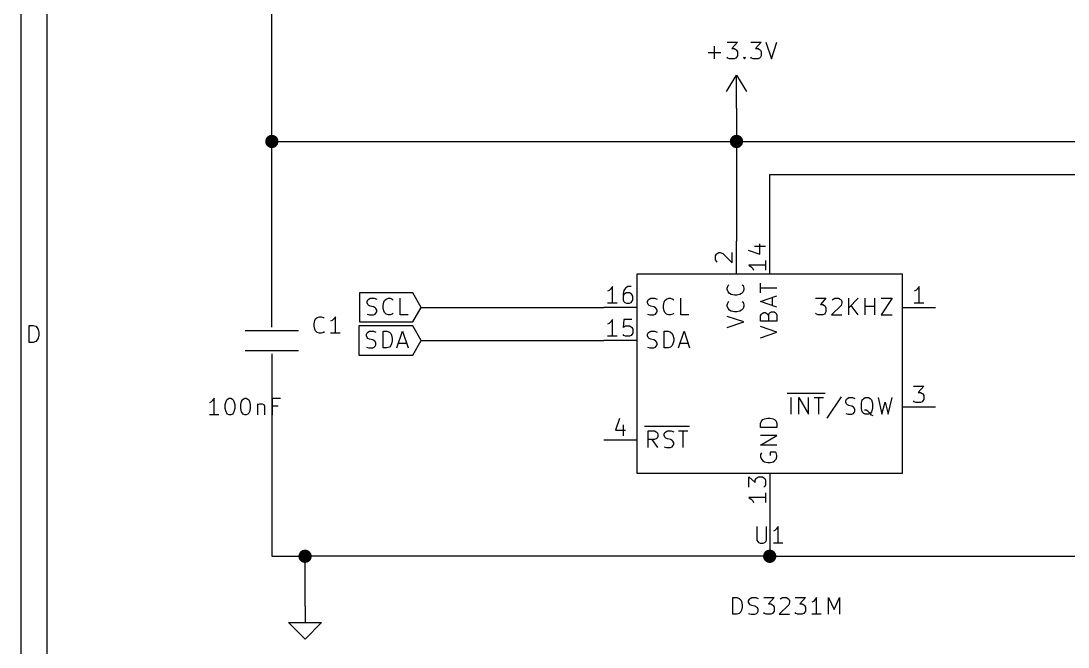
# Model space of a CAD drawing. Extents: x 10 to 410, y -287 to -10.
# Drawn here: x 10 to 90.1, y -208.9 to -161 of the extents above; entities that cross this region are included whole.
import ezdxf

# ---------------------------------------------------------------- set-up
doc = ezdxf.new("R2010")
doc.units = 0
doc.header["$MEASUREMENT"] = 0
for name, color, linetype in [('CYAN2', 4, 'CONTINUOUS'), ('GREEN2', 3, 'CONTINUOUS'), ('LYELLOW', 51, 'CONTINUOUS'), ('RED2', 1, 'CONTINUOUS')]:
    doc.layers.add(name, color=color, linetype=linetype)

msp = doc.modelspace()

# ---------------------------------------------------------------- linework, layer by layer
at = {"layer": 'CYAN2', "linetype": 'CONTINUOUS'}
for p, q in [((64.0588, -162.585), (64.8462, -162.585)), ((64.8462, -162.585), (64.4144, -163.068)), ((65.8622, -162.585), (66.6496, -162.585)), ((66.6496, -162.585), (66.2178, -163.068)), ((67.0052, -162.585), (67.437, -163.855)), ((67.437, -163.855), (67.8688, -162.585)), ((62.611, -163.373), (63.5762, -163.373)), ((63.0936, -163.855), (63.0936, -162.89)), ((64.4144, -163.068), (64.5922, -163.068)), ((64.5922, -163.068), (64.7192, -163.144)), ((64.7192, -163.144), (64.77, -163.195)), ((64.77, -163.195), (64.8462, -163.322)), ((64.8462, -163.322), (64.8462, -163.627)), ((66.2178, -163.068), (66.421, -163.068)), ((66.421, -163.068), (66.5226, -163.144)), ((66.5226, -163.144), (66.5988, -163.195)), ((66.5988, -163.195), (66.6496, -163.322)), ((66.6496, -163.322), (66.6496, -163.627)), ((64.1096, -163.805), (64.0588, -163.728)), ((64.2366, -163.855), (64.1096, -163.805)), ((64.5922, -163.855), (64.2366, -163.855)), ((64.7192, -163.805), (64.5922, -163.855)), ((64.77, -163.728), (64.7192, -163.805)), ((64.8462, -163.627), (64.77, -163.728)), ((65.3288, -163.805), (65.3796, -163.728)), ((65.3796, -163.855), (65.3288, -163.805)), ((65.3796, -163.728), (65.4304, -163.805)), ((65.3796, -163.728), (65.3796, -163.855)), ((65.4304, -163.805), (65.3796, -163.855)), ((65.913, -163.805), (65.8622, -163.728)), ((66.04, -163.855), (65.913, -163.805)), ((66.421, -163.855), (66.04, -163.855)), ((66.5226, -163.805), (66.421, -163.855)), ((66.5988, -163.728), (66.5226, -163.805)), ((66.6496, -163.627), (66.5988, -163.728)), ((66.5988, -181.762), (66.5988, -181.026)), ((64.0588, -181.407), (64.135, -181.204)), ((64.0588, -181.508), (64.0588, -181.407)), ((64.135, -181.686), (64.0588, -181.508)), ((64.135, -181.204), (64.1858, -181.153)), ((64.2366, -181.813), (64.135, -181.686)), ((64.3636, -181.889), (64.2366, -181.813)), ((64.6176, -181.94), (64.3636, -181.889)), ((65.024, -181.889), (64.7954, -181.94)), ((65.151, -181.813), (65.024, -181.889)), ((65.278, -181.686), (65.151, -181.813)), ((65.2018, -181.153), (65.278, -181.204)), ((65.278, -181.204), (65.3288, -181.407)), ((65.3288, -181.508), (65.278, -181.686)), ((65.3288, -181.407), (65.3288, -181.508)), ((67.8688, -181.407), (66.5988, -181.407)), ((57.9628, -182.423), (58.0136, -182.296)), ((57.9628, -182.524), (57.9628, -182.423)), ((58.0136, -182.651), (57.9628, -182.524)), ((58.0136, -182.296), (58.0898, -182.245)), ((58.0898, -182.728), (58.0136, -182.651)), ((58.0898, -182.245), (58.2168, -182.169)), ((58.2168, -182.169), (58.4962, -182.169)), ((58.4962, -182.169), (58.6994, -182.245)), ((59.182, -182.728), (59.2328, -182.474)), ((59.2328, -182.474), (59.2836, -182.347)), ((59.2836, -182.347), (59.4106, -182.245)), ((59.4106, -182.245), (59.5884, -182.169)), ((59.5884, -182.169), (59.7154, -182.169)), ((59.7154, -182.169), (59.8932, -182.245)), ((59.8932, -182.245), (59.9694, -182.296)), ((60.5028, -183.439), (60.5028, -182.169)), ((64.0588, -182.677), (64.135, -182.474)), ((64.0588, -182.778), (64.0588, -182.677)), ((64.135, -182.474), (64.1858, -182.423)), ((64.7954, -181.94), (64.6176, -181.94)), ((65.2018, -182.423), (65.278, -182.474)), ((65.278, -182.474), (65.3288, -182.677)), ((65.3288, -182.677), (65.3288, -182.778)), ((66.5988, -182.423), (67.8688, -181.991)), ((67.8688, -182.855), (66.5988, -182.423)), ((67.5132, -182.728), (67.5132, -182.118)), ((70.8152, -182.169), (71.6026, -182.169)), ((71.6026, -182.169), (71.1962, -182.651)), ((71.1962, -182.651), (71.374, -182.651)), ((71.374, -182.651), (71.501, -182.728)), ((72.0852, -182.296), (72.1614, -182.245)), ((72.1614, -182.245), (72.2884, -182.169)), ((72.2884, -182.169), (72.5678, -182.169)), ((72.5678, -182.169), (72.6948, -182.245)), ((72.6948, -182.245), (72.771, -182.296)), ((72.771, -182.296), (72.8218, -182.423)), ((72.8218, -182.524), (72.771, -182.728)), ((72.8218, -182.423), (72.8218, -182.524)), ((73.3552, -183.439), (73.3552, -182.169)), ((74.0918, -182.169), (73.3552, -182.905)), ((74.6252, -183.439), (74.6252, -182.169)), ((75.3618, -183.439), (75.3618, -182.169)), ((75.8444, -182.169), (76.6826, -182.169)), ((76.6826, -182.169), (75.8444, -183.439)), ((57.9628, -183.388), (58.1406, -183.439)), ((58.2168, -182.778), (58.0898, -182.728)), ((58.1406, -183.439), (58.4454, -183.439)), ((58.4454, -182.829), (58.2168, -182.778)), ((58.5724, -182.905), (58.4454, -182.829)), ((58.4454, -183.439), (58.5724, -183.388)), ((58.6232, -182.956), (58.5724, -182.905)), ((58.5724, -183.388), (58.6232, -183.312)), ((58.6994, -183.083), (58.6232, -182.956)), ((58.6232, -183.312), (58.6994, -183.21)), ((58.6994, -183.21), (58.6994, -183.083)), ((59.182, -182.905), (59.182, -182.728)), ((59.2328, -183.134), (59.182, -182.905)), ((59.2836, -183.261), (59.2328, -183.134)), ((59.4106, -183.388), (59.2836, -183.261)), ((59.5884, -183.439), (59.4106, -183.388)), ((59.7154, -183.439), (59.5884, -183.439)), ((59.8932, -183.388), (59.7154, -183.439)), ((59.9694, -183.312), (59.8932, -183.388)), ((61.1124, -183.439), (60.5028, -183.439)), ((64.135, -182.956), (64.0588, -182.778)), ((64.2366, -183.083), (64.135, -182.956)), ((64.3636, -183.159), (64.2366, -183.083)), ((64.6176, -183.21), (64.3636, -183.159)), ((64.7954, -183.21), (64.6176, -183.21)), ((65.024, -183.159), (64.7954, -183.21)), ((65.151, -183.083), (65.024, -183.159)), ((65.278, -182.956), (65.151, -183.083)), ((65.3288, -182.778), (65.278, -182.956)), ((66.5988, -183.515), (66.675, -183.388)), ((66.675, -183.388), (66.7258, -183.337)), ((66.7258, -183.337), (66.8528, -183.261)), ((66.8528, -183.261), (66.9544, -183.261)), ((66.9544, -183.261), (67.0814, -183.337)), ((67.0814, -183.337), (67.1576, -183.388)), ((67.1576, -183.388), (67.2084, -183.515)), ((67.2084, -183.515), (67.2592, -183.337)), ((67.2592, -183.337), (67.3354, -183.261)), ((67.3354, -183.261), (67.437, -183.21)), ((67.437, -183.21), (67.6402, -183.21)), ((67.6402, -183.21), (67.7418, -183.261)), ((67.7418, -183.261), (67.818, -183.337)), ((67.818, -183.337), (67.8688, -183.464)), ((67.8688, -183.464), (67.8688, -183.947)), ((70.8914, -183.388), (70.8152, -183.312)), ((71.0184, -183.439), (70.8914, -183.388)), ((71.374, -183.439), (71.0184, -183.439)), ((71.501, -183.388), (71.374, -183.439)), ((71.501, -182.728), (71.5518, -182.778)), ((71.5518, -183.312), (71.501, -183.388)), ((71.5518, -182.778), (71.6026, -182.905)), ((71.6026, -183.21), (71.5518, -183.312)), ((71.6026, -182.905), (71.6026, -183.21)), ((72.771, -182.728), (72.0344, -183.439)), ((72.0344, -183.439), (72.8218, -183.439)), ((74.0918, -183.439), (73.5584, -182.728)), ((74.6252, -182.778), (75.3618, -182.778)), ((75.8444, -183.439), (76.6826, -183.439)), ((32.4358, -184.15), (32.512, -183.896)), ((32.4358, -184.328), (32.4358, -184.15)), ((32.512, -183.896), (32.5628, -183.769)), ((32.5628, -183.769), (32.6898, -183.667)), ((32.6898, -183.667), (32.8676, -183.591)), ((32.8676, -183.591), (32.9946, -183.591)), ((32.9946, -183.591), (33.1724, -183.667)), ((33.1724, -183.667), (33.2232, -183.718)), ((33.8328, -183.896), (33.7058, -183.947)), ((33.9598, -183.769), (33.8328, -183.896)), ((34.0868, -183.591), (33.9598, -183.769)), ((34.0868, -184.861), (34.0868, -183.591)), ((65.3288, -183.998), (64.0588, -183.566)), ((64.0588, -184.429), (65.3288, -183.998)), ((66.5988, -183.947), (66.5988, -183.515)), ((67.8688, -183.947), (66.5988, -183.947)), ((67.2084, -183.515), (67.2084, -183.947)), ((32.512, -184.556), (32.4358, -184.328)), ((32.5628, -184.683), (32.512, -184.556)), ((32.6898, -184.81), (32.5628, -184.683)), ((32.8676, -184.861), (32.6898, -184.81)), ((32.9946, -184.861), (32.8676, -184.861)), ((33.1724, -184.81), (32.9946, -184.861)), ((33.2232, -184.734), (33.1724, -184.81)), ((34.4424, -184.861), (33.7058, -184.861)), ((57.9628, -184.963), (58.0136, -184.836)), ((57.9628, -185.064), (57.9628, -184.963)), ((58.0136, -185.191), (57.9628, -185.064)), ((58.0136, -184.836), (58.0898, -184.785)), ((58.0898, -184.785), (58.2168, -184.709)), ((58.2168, -184.709), (58.4962, -184.709)), ((58.4962, -184.709), (58.6994, -184.785)), ((59.2328, -185.979), (59.2328, -184.709)), ((59.2328, -184.709), (59.5376, -184.709)), ((59.5376, -184.709), (59.7154, -184.785)), ((59.7154, -184.785), (59.8424, -184.887)), ((59.8424, -184.887), (59.8932, -185.014)), ((59.8932, -185.014), (59.9694, -185.268)), ((60.325, -185.979), (60.7568, -184.709)), ((60.7568, -184.709), (61.1632, -185.979)), ((67.8688, -184.785), (66.5988, -184.353)), ((66.5988, -185.217), (67.8688, -184.785)), ((58.0898, -185.268), (58.0136, -185.191)), ((58.2168, -185.318), (58.0898, -185.268)), ((58.4454, -185.369), (58.2168, -185.318)), ((58.5724, -185.445), (58.4454, -185.369)), ((58.6232, -185.496), (58.5724, -185.445)), ((58.5724, -185.928), (58.6232, -185.852)), ((58.6994, -185.623), (58.6232, -185.496)), ((58.6232, -185.852), (58.6994, -185.75)), ((58.6994, -185.75), (58.6994, -185.623)), ((59.8424, -185.801), (59.7154, -185.928)), ((59.8932, -185.674), (59.8424, -185.801)), ((59.9694, -185.445), (59.8932, -185.674)), ((59.9694, -185.268), (59.9694, -185.445)), ((60.452, -185.623), (61.0362, -185.623)), ((57.9628, -185.928), (58.1406, -185.979)), ((58.1406, -185.979), (58.4454, -185.979)), ((58.4454, -185.979), (58.5724, -185.928)), ((59.5376, -185.979), (59.2328, -185.979)), ((59.7154, -185.928), (59.5376, -185.979)), ((24.7904, -189.84), (24.6634, -190.017)), ((24.7904, -191.11), (24.7904, -189.84)), ((25.7556, -189.967), (25.8064, -189.916)), ((25.8064, -189.916), (25.9334, -189.84)), ((25.9334, -189.84), (26.0604, -189.84)), ((26.0604, -189.84), (26.1874, -189.916)), ((26.1874, -189.916), (26.2382, -189.967)), ((26.9748, -189.967), (27.0256, -189.916)), ((27.0256, -189.916), (27.1526, -189.84)), ((27.1526, -189.84), (27.2542, -189.84)), ((27.2542, -189.84), (27.3812, -189.916)), ((27.3812, -189.916), (27.4574, -189.967)), ((29.2608, -191.11), (29.2608, -189.84)), ((29.2608, -189.84), (29.8704, -189.84)), ((68.6562, -189.433), (69.2658, -189.433)), ((68.961, -191.059), (68.961, -189.789)), ((69.2658, -189.433), (70.5866, -189.433)), ((69.5452, -191.059), (69.5452, -189.789)), ((69.5452, -189.789), (70.2818, -191.059)), ((70.2818, -191.059), (70.2818, -189.789)), ((70.5866, -189.433), (71.5518, -189.433)), ((70.7136, -189.789), (71.4248, -189.789)), ((71.0692, -191.059), (71.0692, -189.789)), ((72.771, -189.738), (71.6788, -191.364)), ((73.1266, -190.043), (73.1774, -189.916)), ((73.1774, -189.916), (73.2536, -189.865)), ((73.2536, -189.865), (73.3552, -189.789)), ((73.3552, -189.789), (73.66, -189.789)), ((73.66, -189.789), (73.8378, -189.865)), ((74.3966, -189.967), (74.5236, -189.865)), ((74.5236, -189.865), (74.6252, -189.789)), ((74.6252, -189.789), (74.8792, -189.789)), ((74.8792, -189.789), (75.0062, -189.865)), ((75.0062, -189.865), (75.1078, -189.967)), ((75.6158, -189.789), (75.8952, -191.059)), ((76.3778, -191.059), (76.6826, -189.789)), ((24.5364, -190.144), (24.4348, -190.195)), ((24.6634, -190.017), (24.5364, -190.144)), ((25.6286, -190.322), (25.7048, -190.094)), ((25.6286, -190.627), (25.6286, -190.322)), ((25.7048, -190.881), (25.6286, -190.627)), ((25.7048, -190.094), (25.7556, -189.967)), ((26.2382, -189.967), (26.289, -190.094)), ((26.289, -190.094), (26.3652, -190.322)), ((26.3652, -190.627), (26.289, -190.881)), ((26.3652, -190.322), (26.3652, -190.627)), ((26.8478, -190.322), (26.8986, -190.094)), ((26.8478, -190.627), (26.8478, -190.322)), ((26.8986, -190.881), (26.8478, -190.627)), ((26.8986, -190.094), (26.9748, -189.967)), ((27.4574, -189.967), (27.5082, -190.094)), ((27.5082, -190.094), (27.559, -190.322)), ((27.559, -190.627), (27.5082, -190.881)), ((27.559, -190.322), (27.559, -190.627)), ((28.1178, -190.271), (28.1178, -191.11)), ((28.1178, -190.398), (28.1686, -190.322)), ((28.1686, -190.322), (28.2956, -190.271)), ((28.2956, -190.271), (28.4734, -190.271)), ((28.4734, -190.271), (28.6004, -190.322)), ((28.6004, -190.322), (28.6512, -190.449)), ((28.6512, -190.449), (28.6512, -191.11)), ((29.6926, -190.449), (29.2608, -190.449)), ((73.1266, -190.144), (73.1266, -190.043)), ((73.1774, -190.271), (73.1266, -190.144)), ((73.2536, -190.348), (73.1774, -190.271)), ((73.3552, -190.398), (73.2536, -190.348)), ((73.6092, -190.449), (73.3552, -190.398)), ((73.7362, -190.525), (73.6092, -190.449)), ((73.787, -190.576), (73.7362, -190.525)), ((73.8378, -190.703), (73.787, -190.576)), ((73.8378, -190.83), (73.8378, -190.703)), ((74.3458, -190.221), (74.3966, -189.967)), ((74.3458, -190.627), (74.3458, -190.221)), ((74.3966, -190.881), (74.3458, -190.627)), ((75.1078, -189.967), (75.184, -190.221)), ((75.184, -190.627), (75.1078, -190.881)), ((75.184, -190.221), (75.184, -190.627)), ((75.8952, -191.059), (76.1492, -190.144)), ((76.1492, -190.144), (76.3778, -191.059)), ((25.146, -191.11), (24.4348, -191.11)), ((25.7556, -190.983), (25.7048, -190.881)), ((25.8064, -191.059), (25.7556, -190.983)), ((25.9334, -191.11), (25.8064, -191.059)), ((26.0604, -191.11), (25.9334, -191.11)), ((26.1874, -191.059), (26.0604, -191.11)), ((26.2382, -190.983), (26.1874, -191.059)), ((26.289, -190.881), (26.2382, -190.983)), ((26.9748, -190.983), (26.8986, -190.881)), ((27.0256, -191.059), (26.9748, -190.983)), ((27.1526, -191.11), (27.0256, -191.059)), ((27.2542, -191.11), (27.1526, -191.11)), ((27.3812, -191.059), (27.2542, -191.11)), ((27.4574, -190.983), (27.3812, -191.059)), ((27.5082, -190.881), (27.4574, -190.983)), ((66.675, -191.592), (66.7766, -191.465)), ((66.7766, -191.465), (66.9036, -191.414)), ((66.9036, -191.414), (67.1576, -191.364)), ((67.1576, -191.364), (67.3354, -191.364)), ((67.3354, -191.364), (67.564, -191.414)), ((67.564, -191.414), (67.691, -191.465)), ((67.691, -191.465), (67.818, -191.592)), ((73.1266, -191.008), (73.3044, -191.059)), ((73.3044, -191.059), (73.6092, -191.059)), ((73.6092, -191.059), (73.7362, -191.008)), ((73.7362, -191.008), (73.787, -190.932)), ((73.787, -190.932), (73.8378, -190.83)), ((74.5236, -191.008), (74.3966, -190.881)), ((74.6252, -191.059), (74.5236, -191.008)), ((74.7014, -190.754), (74.5744, -190.754)), ((74.8792, -191.059), (74.6252, -191.059)), ((74.8284, -190.83), (74.7014, -190.754)), ((75.0062, -191.008), (74.8284, -190.83)), ((75.0062, -191.008), (74.8792, -191.059)), ((75.1078, -190.881), (75.0062, -191.008)), ((75.1078, -191.135), (75.0062, -191.008)), ((75.2348, -191.186), (75.1078, -191.135)), ((57.7342, -191.973), (59.0042, -191.973)), ((59.0042, -191.973), (60.198, -191.973)), ((60.198, -191.973), (61.1632, -191.973)), ((66.5988, -191.77), (66.675, -191.592)), ((66.5988, -192.075), (66.5988, -191.77)), ((67.8688, -192.075), (66.5988, -192.075)), ((67.818, -191.592), (67.8688, -191.77)), ((67.8688, -191.77), (67.8688, -192.075)), ((58.0136, -193.599), (58.0136, -192.329)), ((58.0136, -192.329), (58.4962, -192.329)), ((58.4962, -192.989), (58.0136, -192.989)), ((58.7502, -193.599), (58.3184, -192.989)), ((58.4962, -192.329), (58.6232, -192.405)), ((58.6232, -192.938), (58.4962, -192.989)), ((58.6232, -192.405), (58.6994, -192.456)), ((58.6994, -192.888), (58.6232, -192.938)), ((58.6994, -192.456), (58.7502, -192.583)), ((58.7502, -192.761), (58.6994, -192.888)), ((58.7502, -192.583), (58.7502, -192.761)), ((59.2328, -192.583), (59.2836, -192.456)), ((59.2328, -192.684), (59.2328, -192.583)), ((59.2836, -192.811), (59.2328, -192.684)), ((59.2836, -192.456), (59.3598, -192.405)), ((59.3598, -192.888), (59.2836, -192.811)), ((59.3598, -192.405), (59.4868, -192.329)), ((59.4868, -192.938), (59.3598, -192.888)), ((59.4868, -192.329), (59.7662, -192.329)), ((59.7154, -192.989), (59.4868, -192.938)), ((59.8424, -193.065), (59.7154, -192.989)), ((59.7662, -192.329), (59.9694, -192.405)), ((59.8932, -193.116), (59.8424, -193.065)), ((59.9694, -193.243), (59.8932, -193.116)), ((60.325, -192.329), (61.0362, -192.329)), ((60.6806, -193.599), (60.6806, -192.329)), ((66.5988, -193.421), (67.8688, -192.684)), ((67.8688, -192.684), (66.5988, -192.684)), ((59.2328, -193.548), (59.4106, -193.599)), ((59.4106, -193.599), (59.7154, -193.599)), ((59.7154, -193.599), (59.8424, -193.548)), ((59.8424, -193.548), (59.8932, -193.472)), ((59.8932, -193.472), (59.9694, -193.37)), ((59.9694, -193.37), (59.9694, -193.243)), ((67.8688, -193.421), (66.5988, -193.421)), ((66.675, -194.005), (66.5988, -194.132)), ((66.5988, -194.132), (66.5988, -194.31)), ((66.5988, -194.31), (66.675, -194.488)), ((66.675, -194.488), (66.7766, -194.615)), ((66.7766, -194.615), (66.9036, -194.691)), ((66.9036, -194.691), (67.1576, -194.742)), ((67.7418, -193.954), (67.3354, -193.954)), ((67.3354, -193.954), (67.3354, -194.208)), ((67.3354, -194.742), (67.564, -194.691)), ((67.564, -194.691), (67.691, -194.615)), ((67.691, -194.615), (67.818, -194.488)), ((67.818, -194.005), (67.7418, -193.954)), ((67.8688, -194.208), (67.818, -194.005)), ((67.818, -194.488), (67.8688, -194.31)), ((67.8688, -194.31), (67.8688, -194.208)), ((67.1576, -194.742), (67.3354, -194.742)), ((66.3194, -199.644), (66.3194, -200.685)), ((67.056, -200.685), (67.056, -199.644)), ((67.7164, -199.949), (67.5894, -200)), ((67.8434, -199.822), (67.7164, -199.949)), ((67.9704, -199.644), (67.8434, -199.822)), ((67.9704, -200.914), (67.9704, -199.644)), ((66.3194, -200.685), (66.3956, -200.787)), ((66.3956, -200.787), (66.4464, -200.863)), ((66.4464, -200.863), (66.5734, -200.914)), ((66.5734, -200.914), (66.802, -200.914)), ((66.802, -200.914), (66.929, -200.863)), ((66.929, -200.863), (67.0052, -200.787)), ((67.0052, -200.787), (67.056, -200.685)), ((68.326, -200.914), (67.5894, -200.914)), ((64.4906, -206.35), (64.4906, -205.08)), ((64.4906, -205.08), (64.7954, -205.08)), ((64.7954, -205.08), (64.9732, -205.156)), ((65.8114, -205.156), (65.9384, -205.08)), ((65.9384, -205.08), (66.2432, -205.08)), ((66.2432, -205.08), (66.421, -205.156)), ((66.8528, -205.08), (67.6402, -205.08)), ((67.6402, -205.08), (67.2084, -205.562)), ((68.1736, -205.156), (68.3006, -205.08)), ((68.3006, -205.08), (68.6054, -205.08)), ((68.6054, -205.08), (68.707, -205.156)), ((69.2658, -205.08), (70.0532, -205.08)), ((70.0532, -205.08), (69.6214, -205.562)), ((70.8914, -205.08), (70.7644, -205.257)), ((70.8914, -206.35), (70.8914, -205.08)), ((71.8058, -206.35), (71.8058, -205.08)), ((71.8058, -205.08), (72.2376, -205.994)), ((72.2376, -205.994), (72.644, -205.08)), ((72.644, -205.08), (72.644, -206.35)), ((64.9732, -205.156), (65.1002, -205.257)), ((65.1002, -205.257), (65.151, -205.384)), ((65.151, -205.384), (65.2018, -205.638)), ((65.2018, -205.816), (65.151, -206.045)), ((65.2018, -205.638), (65.2018, -205.816)), ((65.6844, -205.334), (65.7606, -205.207)), ((65.6844, -205.435), (65.6844, -205.334)), ((65.7606, -205.562), (65.6844, -205.435)), ((65.7606, -205.207), (65.8114, -205.156)), ((65.8114, -205.638), (65.7606, -205.562)), ((65.9384, -205.689), (65.8114, -205.638)), ((66.167, -205.74), (65.9384, -205.689)), ((66.294, -205.816), (66.167, -205.74)), ((66.3702, -205.867), (66.294, -205.816)), ((66.421, -205.994), (66.3702, -205.867)), ((67.2084, -205.562), (67.3862, -205.562)), ((67.3862, -205.562), (67.5132, -205.638)), ((67.5132, -205.638), (67.564, -205.689)), ((67.564, -205.689), (67.6402, -205.816)), ((67.6402, -205.816), (67.6402, -206.121)), ((68.7832, -205.638), (68.0466, -206.35)), ((68.1228, -205.207), (68.1736, -205.156)), ((68.707, -205.156), (68.7832, -205.207)), ((68.7832, -205.207), (68.834, -205.334)), ((68.834, -205.435), (68.7832, -205.638)), ((68.834, -205.334), (68.834, -205.435)), ((69.6214, -205.562), (69.7992, -205.562)), ((69.7992, -205.562), (69.9262, -205.638)), ((69.9262, -205.638), (69.977, -205.689)), ((69.977, -205.689), (70.0532, -205.816)), ((70.0532, -205.816), (70.0532, -206.121)), ((70.6628, -205.384), (70.5358, -205.435)), ((70.7644, -205.257), (70.6628, -205.384)), ((64.7954, -206.35), (64.4906, -206.35)), ((64.9732, -206.299), (64.7954, -206.35)), ((65.1002, -206.172), (64.9732, -206.299)), ((65.151, -206.045), (65.1002, -206.172)), ((65.6844, -206.299), (65.8876, -206.35)), ((65.8876, -206.35), (66.167, -206.35)), ((66.167, -206.35), (66.294, -206.299)), ((66.294, -206.299), (66.3702, -206.223)), ((66.3702, -206.223), (66.421, -206.121)), ((66.421, -206.121), (66.421, -205.994)), ((66.9036, -206.299), (66.8528, -206.223)), ((67.0306, -206.35), (66.9036, -206.299)), ((67.3862, -206.35), (67.0306, -206.35)), ((67.5132, -206.299), (67.3862, -206.35)), ((67.564, -206.223), (67.5132, -206.299)), ((67.6402, -206.121), (67.564, -206.223)), ((68.0466, -206.35), (68.834, -206.35)), ((69.3166, -206.299), (69.2658, -206.223)), ((69.4436, -206.35), (69.3166, -206.299)), ((69.7992, -206.35), (69.4436, -206.35)), ((69.9262, -206.299), (69.7992, -206.35)), ((69.977, -206.223), (69.9262, -206.299)), ((70.0532, -206.121), (69.977, -206.223)), ((71.247, -206.35), (70.5358, -206.35))]:
    msp.add_line(p, q, dxfattribs=at)
at = {"layer": 'GREEN2', "linetype": 'CONTINUOUS'}
for p, q in [((29.21, -170.18), (29.21, -114.3)), ((64.77, -167.64), (64.77, -170.18)), ((29.21, -181.61), (29.21, -170.18)), ((29.21, -170.18), (64.77, -170.18)), ((64.77, -170.18), (64.77, -177.8)), ((64.77, -170.18), (134.62, -170.18)), ((67.31, -177.8), (67.31, -172.72)), ((67.31, -172.72), (92.71, -172.72)), ((40.64, -182.88), (54.61, -182.88)), ((40.64, -185.42), (54.61, -185.42)), ((29.21, -189.23), (29.21, -201.93)), ((67.31, -198.12), (67.31, -201.93)), ((29.21, -201.93), (31.75, -201.93)), ((67.31, -201.93), (31.75, -201.93)), ((31.75, -205.74), (31.75, -201.93)), ((67.31, -201.93), (92.71, -201.93))]:
    msp.add_line(p, q, dxfattribs=at)
at = {"layer": 'GREEN2', "const_width": 0.508}
for points in [[(28.956, -170.18, 1), (29.464, -170.18, 1)], [(64.516, -170.18, 1), (65.024, -170.18, 1)], [(31.496, -201.93, 1), (32.004, -201.93, 1)], [(67.056, -201.93, 1), (67.564, -201.93, 1)]]:
    msp.add_lwpolyline(points, format="xyb", close=True, dxfattribs=at)
at = {"layer": 'LYELLOW', "linetype": 'CONTINUOUS'}
for p, q in [((57.15, -180.34), (57.15, -195.58)), ((77.47, -180.34), (57.15, -180.34)), ((77.47, -195.58), (77.47, -180.34)), ((57.15, -195.58), (77.47, -195.58))]:
    msp.add_line(p, q, dxfattribs=at)
at = {"layer": 'RED2', "linetype": 'CONTINUOUS'}
for p, q in [((10.0076, -10.0076), (10.0076, -286.995)), ((11.9888, -11.9888), (11.9888, -285.013)), ((64.008, -166.37), (64.77, -165.1)), ((64.77, -167.64), (64.77, -165.1)), ((64.77, -165.1), (65.532, -166.37)), ((64.77, -180.34), (64.77, -177.8)), ((67.31, -180.34), (67.31, -177.8)), ((63.2968, -178.765), (63.4238, -178.689)), ((63.4238, -178.689), (63.5254, -178.689)), ((63.5254, -178.689), (63.7286, -178.765)), ((64.4398, -179.476), (64.4398, -178.689)), ((65.659, -178.511), (66.548, -178.816)), ((66.1416, -178.206), (66.9798, -178.206)), ((66.548, -178.816), (66.548, -178.029)), ((63.1698, -178.943), (63.246, -178.816)), ((63.1698, -179.248), (63.1698, -178.943)), ((63.246, -179.349), (63.1698, -179.248)), ((63.246, -178.816), (63.2968, -178.765)), ((63.2968, -179.426), (63.246, -179.349)), ((63.7286, -178.765), (64.4398, -179.476)), ((66.9798, -179.299), (66.9798, -180.035)), ((66.9798, -179.654), (65.7098, -179.654)), ((65.7098, -179.654), (65.8876, -179.781)), ((65.8876, -179.781), (66.0146, -179.908)), ((66.0146, -179.908), (66.0654, -180.035)), ((57.15, -180.34), (57.15, -195.58)), ((77.47, -180.34), (57.15, -180.34)), ((77.47, -195.58), (77.47, -180.34)), ((29.21, -184.404), (29.21, -181.61)), ((40.005, -181.762), (35.9156, -181.762)), ((35.9156, -181.762), (35.9156, -182.88)), ((40.64, -182.88), (40.005, -181.762)), ((55.0164, -181.585), (54.8894, -181.635)), ((55.1434, -181.458), (55.0164, -181.585)), ((55.2704, -181.28), (55.1434, -181.458)), ((55.2704, -182.55), (55.2704, -181.28)), ((56.1594, -181.585), (56.1086, -181.839)), ((56.1086, -181.839), (56.1086, -182.321)), ((56.1594, -181.889), (56.1086, -182.016)), ((56.2864, -181.407), (56.1594, -181.585)), ((56.2356, -181.839), (56.1594, -181.889)), ((56.3626, -181.762), (56.2356, -181.839)), ((56.3626, -181.356), (56.2864, -181.407)), ((56.4642, -181.28), (56.3626, -181.356)), ((56.5912, -181.762), (56.3626, -181.762)), ((56.7182, -181.28), (56.4642, -181.28)), ((56.7182, -181.839), (56.5912, -181.762)), ((56.769, -181.889), (56.7182, -181.839)), ((56.8452, -182.016), (56.769, -181.889)), ((78.486, -181.585), (78.359, -181.635)), ((78.613, -181.458), (78.486, -181.585)), ((78.74, -181.28), (78.613, -181.458)), ((78.74, -182.55), (78.74, -181.28)), ((36.4998, -182.423), (36.5506, -182.296)), ((36.4998, -182.524), (36.4998, -182.423)), ((36.5506, -182.651), (36.4998, -182.524)), ((36.5506, -182.296), (36.6268, -182.245)), ((36.6268, -182.728), (36.5506, -182.651)), ((36.6268, -182.245), (36.7284, -182.169)), ((36.7284, -182.169), (37.0332, -182.169)), ((37.0332, -182.169), (37.2364, -182.245)), ((37.719, -182.728), (37.7698, -182.474)), ((37.7698, -182.474), (37.8206, -182.347)), ((37.8206, -182.347), (37.9476, -182.245)), ((37.9476, -182.245), (38.1254, -182.169)), ((38.1254, -182.169), (38.2524, -182.169)), ((38.2524, -182.169), (38.4302, -182.245)), ((38.4302, -182.245), (38.5064, -182.296)), ((39.0398, -183.439), (39.0398, -182.169)), ((55.626, -182.55), (54.8894, -182.55)), ((56.1086, -182.321), (56.1594, -182.423)), ((56.1594, -182.423), (56.2356, -182.499)), ((56.2356, -182.499), (56.3626, -182.55)), ((56.3626, -182.55), (56.5912, -182.55)), ((56.5912, -182.55), (56.7182, -182.499)), ((56.7182, -182.499), (56.769, -182.423)), ((56.769, -182.423), (56.8452, -182.321)), ((56.8452, -182.321), (56.8452, -182.016)), ((79.0956, -182.55), (78.359, -182.55)), ((35.9156, -182.88), (35.9156, -183.998)), ((36.4998, -183.388), (36.6776, -183.439)), ((36.7284, -182.778), (36.6268, -182.728)), ((36.6776, -183.439), (36.9824, -183.439)), ((36.9824, -182.829), (36.7284, -182.778)), ((37.1094, -182.905), (36.9824, -182.829)), ((36.9824, -183.439), (37.1094, -183.388)), ((37.1602, -182.956), (37.1094, -182.905)), ((37.1094, -183.388), (37.1602, -183.312)), ((37.2364, -183.083), (37.1602, -182.956)), ((37.1602, -183.312), (37.2364, -183.21)), ((37.2364, -183.21), (37.2364, -183.083)), ((37.719, -182.905), (37.719, -182.728)), ((37.7698, -183.134), (37.719, -182.905)), ((37.8206, -183.261), (37.7698, -183.134)), ((37.9476, -183.388), (37.8206, -183.261)), ((38.1254, -183.439), (37.9476, -183.388)), ((38.2524, -183.439), (38.1254, -183.439)), ((38.4302, -183.388), (38.2524, -183.439)), ((38.5064, -183.312), (38.4302, -183.388)), ((39.6494, -183.439), (39.0398, -183.439)), ((40.005, -183.998), (40.64, -182.88)), ((57.15, -182.88), (54.61, -182.88)), ((77.47, -182.88), (80.01, -182.88)), ((10.6426, -185.572), (10.6426, -184.277)), ((10.6426, -184.277), (10.9474, -184.277)), ((10.9474, -184.277), (11.1506, -184.328)), ((40.005, -184.302), (35.8648, -184.302)), ((35.8648, -184.302), (35.8648, -185.42)), ((35.9156, -183.998), (40.005, -183.998)), ((40.64, -185.42), (40.005, -184.302)), ((55.0164, -184.125), (54.8894, -184.175)), ((55.1434, -183.998), (55.0164, -184.125)), ((55.2704, -183.82), (55.1434, -183.998)), ((55.2704, -185.09), (55.2704, -183.82)), ((56.1594, -183.82), (56.1086, -184.429)), ((56.769, -183.82), (56.1594, -183.82)), ((56.1594, -184.379), (56.2864, -184.302)), ((56.2864, -184.302), (56.5912, -184.302)), ((56.5912, -184.302), (56.7182, -184.379)), ((11.1506, -184.328), (11.2522, -184.455)), ((11.2522, -184.455), (11.3284, -184.582)), ((11.3284, -184.582), (11.3792, -184.81)), ((11.3792, -185.014), (11.3284, -185.242)), ((11.3792, -184.81), (11.3792, -185.014)), ((27.178, -184.658), (31.242, -184.658)), ((36.449, -184.963), (36.4998, -184.836)), ((36.449, -185.064), (36.449, -184.963)), ((36.4998, -185.191), (36.449, -185.064)), ((36.4998, -184.836), (36.5506, -184.785)), ((36.5506, -184.785), (36.6776, -184.709)), ((36.6776, -184.709), (36.9824, -184.709)), ((36.9824, -184.709), (37.1602, -184.785)), ((37.719, -185.979), (37.719, -184.709)), ((37.719, -184.709), (37.9984, -184.709)), ((37.9984, -184.709), (38.2016, -184.785)), ((38.2016, -184.785), (38.3032, -184.887)), ((38.3032, -184.887), (38.3794, -185.014)), ((38.3794, -185.014), (38.4302, -185.268)), ((38.7858, -185.979), (39.2176, -184.709)), ((39.2176, -184.709), (39.6494, -185.979)), ((55.626, -185.09), (54.8894, -185.09)), ((56.1086, -184.429), (56.1594, -184.379)), ((56.1594, -185.039), (56.1086, -184.963)), ((56.2864, -185.09), (56.1594, -185.039)), ((56.5912, -185.09), (56.2864, -185.09)), ((56.7182, -185.039), (56.5912, -185.09)), ((56.7182, -184.379), (56.769, -184.429)), ((56.769, -184.963), (56.7182, -185.039)), ((56.769, -184.429), (56.8452, -184.556)), ((56.8452, -184.861), (56.769, -184.963)), ((56.8452, -184.556), (56.8452, -184.861)), ((10.9474, -185.572), (10.6426, -185.572)), ((11.1506, -185.496), (10.9474, -185.572)), ((11.2522, -185.369), (11.1506, -185.496)), ((11.3284, -185.242), (11.2522, -185.369)), ((35.8648, -185.42), (35.8648, -186.538)), ((36.5506, -185.268), (36.4998, -185.191)), ((36.6776, -185.318), (36.5506, -185.268)), ((36.9316, -185.369), (36.6776, -185.318)), ((37.0332, -185.445), (36.9316, -185.369)), ((37.1094, -185.496), (37.0332, -185.445)), ((37.0332, -185.928), (37.1094, -185.852)), ((37.1602, -185.623), (37.1094, -185.496)), ((37.1094, -185.852), (37.1602, -185.75)), ((37.1602, -185.75), (37.1602, -185.623)), ((38.3032, -185.801), (38.2016, -185.928)), ((38.3794, -185.674), (38.3032, -185.801)), ((38.4302, -185.445), (38.3794, -185.674)), ((38.4302, -185.268), (38.4302, -185.445)), ((38.9128, -185.623), (39.5224, -185.623)), ((40.005, -186.538), (40.64, -185.42)), ((57.15, -185.42), (54.61, -185.42)), ((27.178, -186.182), (31.242, -186.182)), ((29.21, -186.436), (29.21, -189.23)), ((35.8648, -186.538), (40.005, -186.538)), ((36.449, -185.928), (36.6268, -185.979)), ((36.6268, -185.979), (36.9316, -185.979)), ((36.9316, -185.979), (37.0332, -185.928)), ((37.9984, -185.979), (37.719, -185.979)), ((38.2016, -185.928), (37.9984, -185.979)), ((78.3082, -188.9), (79.0956, -188.9)), ((79.0956, -188.9), (78.6638, -189.382)), ((78.6638, -189.382), (78.8416, -189.382)), ((78.8416, -189.382), (78.9686, -189.459)), ((78.9686, -189.459), (79.0194, -189.509)), ((79.0194, -189.509), (79.0956, -189.636)), ((79.0956, -189.636), (79.0956, -189.941)), ((77.47, -190.5), (80.01, -190.5)), ((78.359, -190.119), (78.3082, -190.043)), ((78.486, -190.17), (78.359, -190.119)), ((78.8416, -190.17), (78.486, -190.17)), ((78.9686, -190.119), (78.8416, -190.17)), ((79.0194, -190.043), (78.9686, -190.119)), ((79.0956, -189.941), (79.0194, -190.043)), ((55.8038, -191.389), (55.499, -192.278)), ((55.499, -192.278), (56.2864, -192.278)), ((56.1086, -191.872), (56.1086, -192.71)), ((57.15, -193.04), (54.61, -193.04)), ((57.15, -195.58), (77.47, -195.58)), ((65.7098, -196.647), (65.7098, -195.859)), ((65.7098, -195.859), (66.1924, -196.291)), ((66.1924, -196.113), (66.2686, -195.986)), ((66.1924, -196.291), (66.1924, -196.113)), ((66.2686, -195.986), (66.3194, -195.936)), ((66.3194, -195.936), (66.4464, -195.859)), ((66.4464, -195.859), (66.7512, -195.859)), ((66.7512, -195.859), (66.8528, -195.936)), ((66.8528, -195.936), (66.929, -195.986)), ((66.929, -195.986), (66.9798, -196.113)), ((66.9798, -196.113), (66.9798, -196.469)), ((67.31, -195.58), (67.31, -198.12)), ((66.929, -196.596), (66.8528, -196.647)), ((66.9798, -196.469), (66.929, -196.596)), ((66.9798, -197.079), (66.9798, -197.815)), ((66.9798, -197.434), (65.7098, -197.434)), ((65.7098, -197.434), (65.8876, -197.561)), ((65.8876, -197.561), (66.0146, -197.688)), ((66.0146, -197.688), (66.0654, -197.815)), ((31.75, -205.74), (31.75, -207.01)), ((31.75, -208.28), (30.48, -207.01)), ((30.48, -207.01), (31.75, -207.01)), ((31.75, -207.01), (33.02, -207.01)), ((33.02, -207.01), (31.75, -208.28))]:
    msp.add_line(p, q, dxfattribs=at)

doc.saveas('drawing.dxf')
